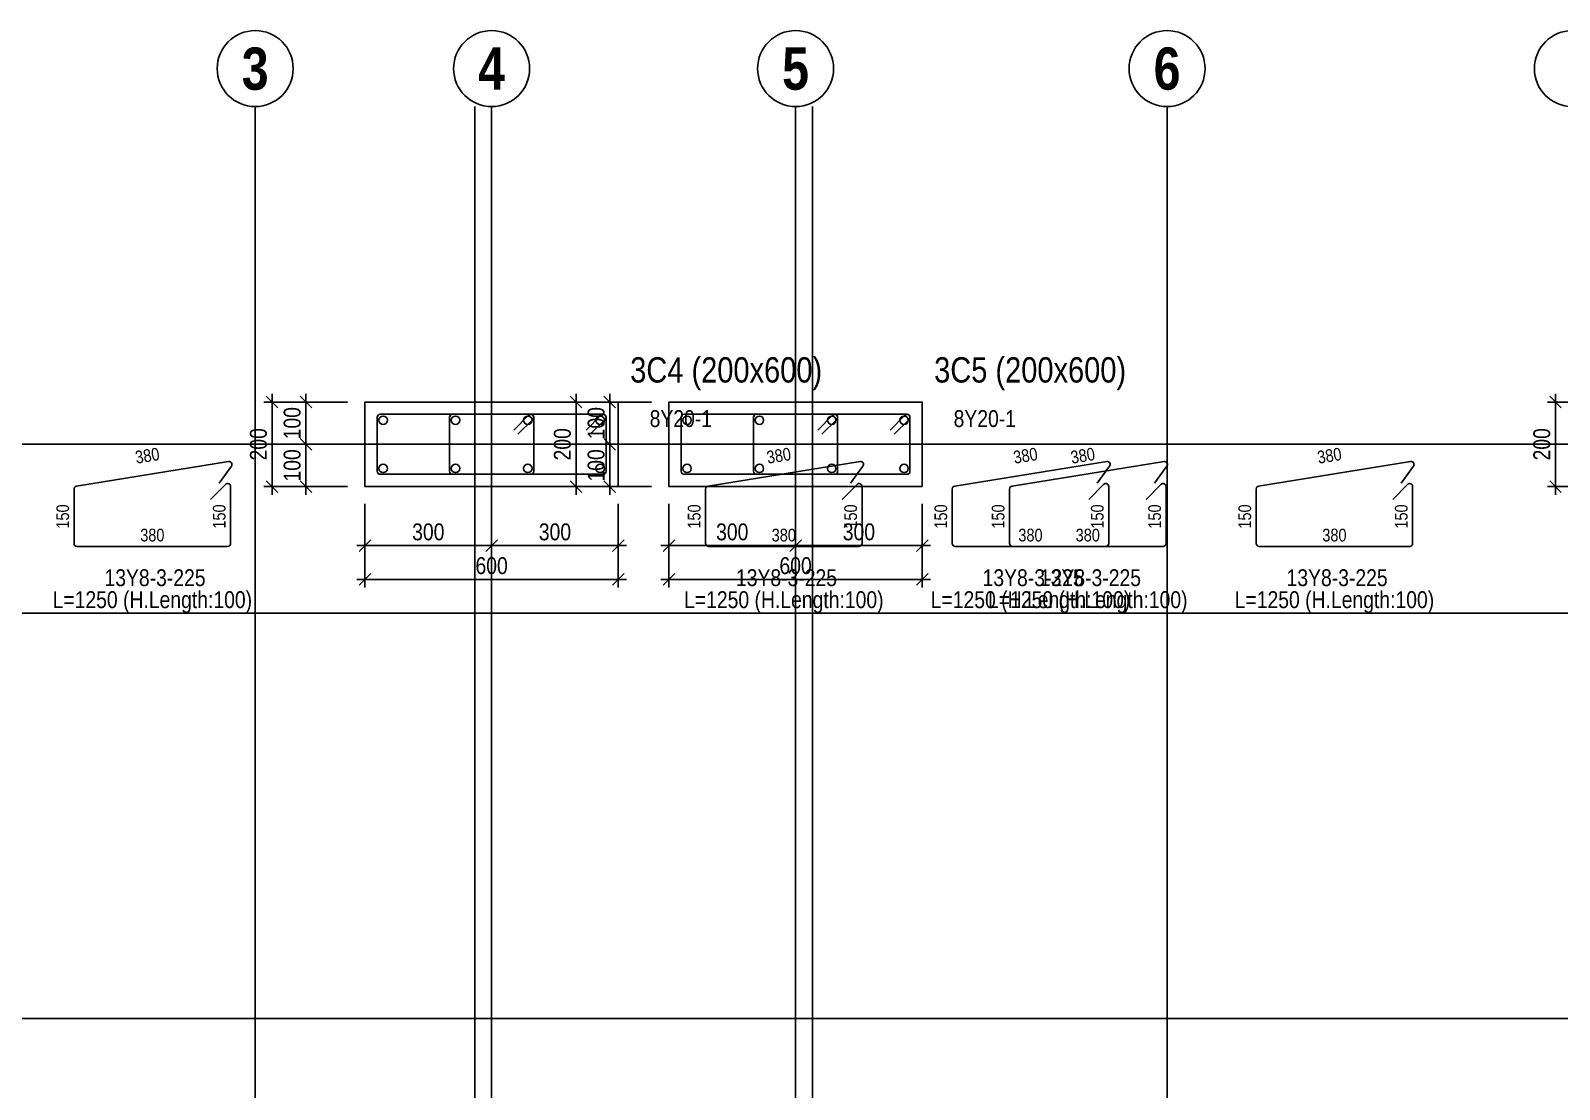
# Model space of a CAD drawing. Extents: x 0 to 206258, y -403073 to 0.
# Drawn here: x 82631 to 91684, y -64608 to -58338 of the extents above; entities that cross this region are included whole.
import ezdxf
from ezdxf.enums import TextEntityAlignment as Align
from ezdxf.lldxf.tags import DXFTag

# ---------------------------------------------------------------- set-up
doc = ezdxf.new("R2010")
doc.units = 0
doc.header["$LTSCALE"] = 1000
for name, color, linetype in [('Axis Circle(Dir 2)', 150, 'Continuous'), ('Axis Label(Dir 2)', 7, 'Continuous'), ('Axis Line(Dir 1)', 8, 'CENTER2'), ('Axis Line(Dir 2)', 150, 'CENTER2'), ('Column Line(D)', 1, 'Continuous'), ('Dimension Line', 5, 'Continuous'), ('Link Line', 3, 'Continuous'), ('Rebar Length Text', 8, 'Continuous'), ('Rebar Line', 7, 'Continuous'), ('Top Rebar Label', 6, 'Continuous')]:
    doc.layers.add(name, color=color, linetype=linetype)
for name, color, linetype, true_color in [('Column Label(D)', 12, 'Continuous', 0xbd0000), ('Ghost Axis Line', 254, 'Continuous', 0xbebebe), ('Link Label', 94, 'Continuous', 0x008100), ('Link Length Text', 94, 'Continuous', 0x008100)]:
    doc.layers.add(name, color=color, linetype=linetype, true_color=true_color)
doc.styles.add('Axis Label(Dir 2)', font='ARIALNB.TTF', dxfattribs={"height": 250})
doc.styles.add('Column Label(D)', font='ARIALN.TTF', dxfattribs={"height": 150})
doc.styles.add('Dimension Text', font='ARIALN.TTF', dxfattribs={"height": 100})
doc.styles.add('Link Label', font='ARIALN.TTF', dxfattribs={"height": 100})
doc.styles.add('Link Length Text', font='ARIALN.TTF', dxfattribs={"height": 100})
doc.styles.add('Rebar Length Text', font='ARIALN.TTF', dxfattribs={"height": 75})
doc.styles.add('Top Rebar Label', font='ARIALN.TTF', dxfattribs={"height": 100})
tags = doc.linetypes.add('CENTER2', pattern=[1.125, 0.75, -0.125, 0.125, -0.125]).pattern_tags.tags
tags[10:11] = [DXFTag(74, 4), DXFTag(75, 0), DXFTag(340, '0'), DXFTag(46, 0.0), DXFTag(50, 0.0), DXFTag(44, 0.0), DXFTag(45, 0.0)]
tags[8:9] = [DXFTag(74, 4), DXFTag(75, 0), DXFTag(340, '0'), DXFTag(46, 0.0), DXFTag(50, 0.0), DXFTag(44, 0.0), DXFTag(45, 0.0)]
tags[6:7] = [DXFTag(74, 4), DXFTag(75, 0), DXFTag(340, '0'), DXFTag(46, 0.0), DXFTag(50, 0.0), DXFTag(44, 0.0), DXFTag(45, 0.0)]
tags[4:5] = [DXFTag(74, 4), DXFTag(75, 0), DXFTag(340, '0'), DXFTag(46, 0.0), DXFTag(50, 0.0), DXFTag(44, 0.0), DXFTag(45, 0.0)]
doc.dimstyles.new('COLUMNAPP', dxfattribs={"dimtxt": 100, "dimasz": 30, "dimexe": 48.3, "dimexo": 103.5, "dimgap": 30, "dimtad": 1, "dimtoh": 1, "dimdec": 1, "dimlfac": 0.4, "dimdsep": 46, "dimtxsty": 'Dimension Text', "dimblk": 'PCDIM_TICK', "dimcen": 0.09, "dimclrd": 5, "dimclre": 5, "dimclrt": 5, "dimadec": 1, "dimazin": 0, "dimtp": 1, "dimtm": 1, "dimtfac": 1, "dimtdec": 4, "dimtofl": 0, "dimtmove": 0, "dimatfit": 3, "dimfxl": 1, "dimtolj": 1, "dimtzin": 0, "dimarcsym": 0})

# ---------------------------------------------------------------- blocks, each defined once
blk = doc.blocks.new('PCDIM_TICK')
at = {"layer": 'Dimension Line', "color": 0, "transparency": 33554687}
for p, q in [((1.15, 1.15), (-1.15, -1.15)), ((1.61, 0), (0, 0))]:
    blk.add_line(p, q, dxfattribs=at)
blk = doc.blocks.new('*U1580')
at = {"layer": 'Dimension Line', "color": 5, "true_color": 0x0000ff, "transparency": 16777216}
for p, q in [((92107.6, -60537.7), (91612.8, -60537.7)), ((91661.1, -61037.7), (91661.1, -60537.7)), ((92107.6, -61037.7), (91612.8, -61037.7))]:
    blk.add_line(p, q, dxfattribs=at)
at = {"layer": 'Dimension Line', "color": 5, "true_color": 0x0000ff, "transparency": 16777216, "xscale": 30, "yscale": 30}
for p, rotation in [((91661.1, -60537.7), 89.99999999999447), ((91661.1, -61037.7), 269.9999999999834)]:
    blk.add_blockref('PCDIM_TICK', p, dxfattribs=dict(at, rotation=rotation))
at = {"layer": 'Dimension Line', "color": 5, "true_color": 0x0000ff, "transparency": 16777216, "insert": (91631.1, -60787.7), "char_height": 100, "width": 182.775, "attachment_point": 8, "rotation": 90, "style": 'Dimension Text'}
blk.add_mtext('200', dxfattribs=at)
blk = doc.blocks.new('*U1581')
at = {"layer": 'Dimension Line', "color": 5, "true_color": 0x0000ff, "transparency": 16777216}
for p, q in [((84611.1, -61141.2), (84611.1, -61436)), ((85361.1, -61141.2), (85361.1, -61436)), ((84611.1, -61387.7), (85361.1, -61387.7))]:
    blk.add_line(p, q, dxfattribs=at)
at = {"layer": 'Dimension Line', "color": 5, "true_color": 0x0000ff, "transparency": 16777216, "xscale": 30, "yscale": 30, "rotation": 180.0000000000004}
blk.add_blockref('PCDIM_TICK', (84611.1, -61387.7), dxfattribs=at)
at = {"layer": 'Dimension Line', "color": 5, "true_color": 0x0000ff, "transparency": 16777216, "xscale": 30, "yscale": 30}
blk.add_blockref('PCDIM_TICK', (85361.1, -61387.7), dxfattribs=at)
at = {"layer": 'Dimension Line', "color": 5, "true_color": 0x0000ff, "transparency": 16777216, "insert": (84986.1, -61357.7), "char_height": 100, "width": 181.501, "attachment_point": 8, "style": 'Dimension Text'}
blk.add_mtext('300', dxfattribs=at)
blk = doc.blocks.new('*U1582')
at = {"layer": 'Dimension Line', "color": 5, "true_color": 0x0000ff, "transparency": 16777216}
for p, q in [((85361.1, -61141.2), (85361.1, -61436)), ((86111.1, -61141.2), (86111.1, -61436)), ((85361.1, -61387.7), (86111.1, -61387.7))]:
    blk.add_line(p, q, dxfattribs=at)
at = {"layer": 'Dimension Line', "color": 5, "true_color": 0x0000ff, "transparency": 16777216, "xscale": 30, "yscale": 30, "rotation": 180.0000000000004}
blk.add_blockref('PCDIM_TICK', (85361.1, -61387.7), dxfattribs=at)
at = {"layer": 'Dimension Line', "color": 5, "true_color": 0x0000ff, "transparency": 16777216, "xscale": 30, "yscale": 30}
blk.add_blockref('PCDIM_TICK', (86111.1, -61387.7), dxfattribs=at)
at = {"layer": 'Dimension Line', "color": 5, "true_color": 0x0000ff, "transparency": 16777216, "insert": (85736.1, -61357.7), "char_height": 100, "width": 181.501, "attachment_point": 8, "style": 'Dimension Text'}
blk.add_mtext('300', dxfattribs=at)
blk = doc.blocks.new('*U1583')
at = {"layer": 'Dimension Line', "color": 5, "true_color": 0x0000ff, "transparency": 16777216}
for p, q in [((84611.1, -61141.2), (84611.1, -61636)), ((86111.1, -61141.2), (86111.1, -61636)), ((84611.1, -61587.7), (86111.1, -61587.7))]:
    blk.add_line(p, q, dxfattribs=at)
at = {"layer": 'Dimension Line', "color": 5, "true_color": 0x0000ff, "transparency": 16777216, "xscale": 30, "yscale": 30, "rotation": 180.0000000000004}
blk.add_blockref('PCDIM_TICK', (84611.1, -61587.7), dxfattribs=at)
at = {"layer": 'Dimension Line', "color": 5, "true_color": 0x0000ff, "transparency": 16777216, "xscale": 30, "yscale": 30}
blk.add_blockref('PCDIM_TICK', (86111.1, -61587.7), dxfattribs=at)
at = {"layer": 'Dimension Line', "color": 5, "true_color": 0x0000ff, "transparency": 16777216, "insert": (85361.1, -61557.7), "char_height": 100, "width": 181.97, "attachment_point": 8, "style": 'Dimension Text'}
blk.add_mtext('600', dxfattribs=at)
blk = doc.blocks.new('*U1584')
at = {"layer": 'Dimension Line', "color": 5, "true_color": 0x0000ff, "transparency": 16777216}
for p, q in [((84507.6, -60787.7), (84212.8, -60787.7)), ((84261.1, -61037.7), (84261.1, -60787.7)), ((84507.6, -61037.7), (84212.8, -61037.7))]:
    blk.add_line(p, q, dxfattribs=at)
at = {"layer": 'Dimension Line', "color": 5, "true_color": 0x0000ff, "transparency": 16777216, "xscale": 30, "yscale": 30}
for p, rotation in [((84261.1, -60787.7), 89.99999999999447), ((84261.1, -61037.7), 269.9999999999834)]:
    blk.add_blockref('PCDIM_TICK', p, dxfattribs=dict(at, rotation=rotation))
at = {"layer": 'Dimension Line', "color": 5, "true_color": 0x0000ff, "transparency": 16777216, "insert": (84231.1, -60912.7), "char_height": 100, "width": 173.928, "attachment_point": 8, "rotation": 90, "style": 'Dimension Text'}
blk.add_mtext('100', dxfattribs=at)
blk = doc.blocks.new('*U1585')
at = {"layer": 'Dimension Line', "color": 5, "true_color": 0x0000ff, "transparency": 16777216}
for p, q in [((84507.6, -60537.7), (84212.8, -60537.7)), ((84261.1, -60787.7), (84261.1, -60537.7)), ((84507.6, -60787.7), (84212.8, -60787.7))]:
    blk.add_line(p, q, dxfattribs=at)
at = {"layer": 'Dimension Line', "color": 5, "true_color": 0x0000ff, "transparency": 16777216, "xscale": 30, "yscale": 30}
for p, rotation in [((84261.1, -60537.7), 89.99999999999447), ((84261.1, -60787.7), 269.9999999999834)]:
    blk.add_blockref('PCDIM_TICK', p, dxfattribs=dict(at, rotation=rotation))
at = {"layer": 'Dimension Line', "color": 5, "true_color": 0x0000ff, "transparency": 16777216, "insert": (84231.1, -60662.7), "char_height": 100, "width": 173.928, "attachment_point": 8, "rotation": 90, "style": 'Dimension Text'}
blk.add_mtext('100', dxfattribs=at)
blk = doc.blocks.new('*U1586')
at = {"layer": 'Dimension Line', "color": 5, "true_color": 0x0000ff, "transparency": 16777216}
for p, q in [((84507.6, -60537.7), (84012.8, -60537.7)), ((84061.1, -61037.7), (84061.1, -60537.7)), ((84507.6, -61037.7), (84012.8, -61037.7))]:
    blk.add_line(p, q, dxfattribs=at)
at = {"layer": 'Dimension Line', "color": 5, "true_color": 0x0000ff, "transparency": 16777216, "xscale": 30, "yscale": 30}
for p, rotation in [((84061.1, -60537.7), 89.99999999999447), ((84061.1, -61037.7), 269.9999999999834)]:
    blk.add_blockref('PCDIM_TICK', p, dxfattribs=dict(at, rotation=rotation))
at = {"layer": 'Dimension Line', "color": 5, "true_color": 0x0000ff, "transparency": 16777216, "insert": (84031.1, -60787.7), "char_height": 100, "width": 182.775, "attachment_point": 8, "rotation": 90, "style": 'Dimension Text'}
blk.add_mtext('200', dxfattribs=at)
blk = doc.blocks.new('*U1587')
at = {"layer": 'Dimension Line', "color": 5, "true_color": 0x0000ff, "transparency": 16777216}
for p, q in [((86411.1, -61141.2), (86411.1, -61436)), ((87161.1, -61141.2), (87161.1, -61436)), ((86411.1, -61387.7), (87161.1, -61387.7))]:
    blk.add_line(p, q, dxfattribs=at)
at = {"layer": 'Dimension Line', "color": 5, "true_color": 0x0000ff, "transparency": 16777216, "xscale": 30, "yscale": 30, "rotation": 180.0000000000004}
blk.add_blockref('PCDIM_TICK', (86411.1, -61387.7), dxfattribs=at)
at = {"layer": 'Dimension Line', "color": 5, "true_color": 0x0000ff, "transparency": 16777216, "xscale": 30, "yscale": 30}
blk.add_blockref('PCDIM_TICK', (87161.1, -61387.7), dxfattribs=at)
at = {"layer": 'Dimension Line', "color": 5, "true_color": 0x0000ff, "transparency": 16777216, "insert": (86786.1, -61357.7), "char_height": 100, "width": 181.501, "attachment_point": 8, "style": 'Dimension Text'}
blk.add_mtext('300', dxfattribs=at)
blk = doc.blocks.new('*U1588')
at = {"layer": 'Dimension Line', "color": 5, "true_color": 0x0000ff, "transparency": 16777216}
for p, q in [((87161.1, -61141.2), (87161.1, -61436)), ((87911.1, -61141.2), (87911.1, -61436)), ((87161.1, -61387.7), (87911.1, -61387.7))]:
    blk.add_line(p, q, dxfattribs=at)
at = {"layer": 'Dimension Line', "color": 5, "true_color": 0x0000ff, "transparency": 16777216, "xscale": 30, "yscale": 30, "rotation": 180.0000000000004}
blk.add_blockref('PCDIM_TICK', (87161.1, -61387.7), dxfattribs=at)
at = {"layer": 'Dimension Line', "color": 5, "true_color": 0x0000ff, "transparency": 16777216, "xscale": 30, "yscale": 30}
blk.add_blockref('PCDIM_TICK', (87911.1, -61387.7), dxfattribs=at)
at = {"layer": 'Dimension Line', "color": 5, "true_color": 0x0000ff, "transparency": 16777216, "insert": (87536.1, -61357.7), "char_height": 100, "width": 181.501, "attachment_point": 8, "style": 'Dimension Text'}
blk.add_mtext('300', dxfattribs=at)
blk = doc.blocks.new('*U1589')
at = {"layer": 'Dimension Line', "color": 5, "true_color": 0x0000ff, "transparency": 16777216}
for p, q in [((86411.1, -61141.2), (86411.1, -61636)), ((87911.1, -61141.2), (87911.1, -61636)), ((86411.1, -61587.7), (87911.1, -61587.7))]:
    blk.add_line(p, q, dxfattribs=at)
at = {"layer": 'Dimension Line', "color": 5, "true_color": 0x0000ff, "transparency": 16777216, "xscale": 30, "yscale": 30, "rotation": 180.0000000000004}
blk.add_blockref('PCDIM_TICK', (86411.1, -61587.7), dxfattribs=at)
at = {"layer": 'Dimension Line', "color": 5, "true_color": 0x0000ff, "transparency": 16777216, "xscale": 30, "yscale": 30}
blk.add_blockref('PCDIM_TICK', (87911.1, -61587.7), dxfattribs=at)
at = {"layer": 'Dimension Line', "color": 5, "true_color": 0x0000ff, "transparency": 16777216, "insert": (87161.1, -61557.7), "char_height": 100, "width": 181.97, "attachment_point": 8, "style": 'Dimension Text'}
blk.add_mtext('600', dxfattribs=at)
blk = doc.blocks.new('*U1590')
at = {"layer": 'Dimension Line', "color": 5, "true_color": 0x0000ff, "transparency": 16777216}
for p, q in [((86307.6, -60787.7), (86012.8, -60787.7)), ((86061.1, -61037.7), (86061.1, -60787.7)), ((86307.6, -61037.7), (86012.8, -61037.7))]:
    blk.add_line(p, q, dxfattribs=at)
at = {"layer": 'Dimension Line', "color": 5, "true_color": 0x0000ff, "transparency": 16777216, "xscale": 30, "yscale": 30}
for p, rotation in [((86061.1, -60787.7), 89.99999999999447), ((86061.1, -61037.7), 269.9999999999834)]:
    blk.add_blockref('PCDIM_TICK', p, dxfattribs=dict(at, rotation=rotation))
at = {"layer": 'Dimension Line', "color": 5, "true_color": 0x0000ff, "transparency": 16777216, "insert": (86031.1, -60912.7), "char_height": 100, "width": 173.928, "attachment_point": 8, "rotation": 90, "style": 'Dimension Text'}
blk.add_mtext('100', dxfattribs=at)
blk = doc.blocks.new('*U1591')
at = {"layer": 'Dimension Line', "color": 5, "true_color": 0x0000ff, "transparency": 16777216}
for p, q in [((86307.6, -60537.7), (86012.8, -60537.7)), ((86061.1, -60787.7), (86061.1, -60537.7)), ((86307.6, -60787.7), (86012.8, -60787.7))]:
    blk.add_line(p, q, dxfattribs=at)
at = {"layer": 'Dimension Line', "color": 5, "true_color": 0x0000ff, "transparency": 16777216, "xscale": 30, "yscale": 30}
for p, rotation in [((86061.1, -60537.7), 89.99999999999447), ((86061.1, -60787.7), 269.9999999999834)]:
    blk.add_blockref('PCDIM_TICK', p, dxfattribs=dict(at, rotation=rotation))
at = {"layer": 'Dimension Line', "color": 5, "true_color": 0x0000ff, "transparency": 16777216, "insert": (86031.1, -60662.7), "char_height": 100, "width": 173.928, "attachment_point": 8, "rotation": 90, "style": 'Dimension Text'}
blk.add_mtext('100', dxfattribs=at)
blk = doc.blocks.new('*U1592')
at = {"layer": 'Dimension Line', "color": 5, "true_color": 0x0000ff, "transparency": 16777216}
for p, q in [((86307.6, -60537.7), (85812.8, -60537.7)), ((85861.1, -61037.7), (85861.1, -60537.7)), ((86307.6, -61037.7), (85812.8, -61037.7))]:
    blk.add_line(p, q, dxfattribs=at)
at = {"layer": 'Dimension Line', "color": 5, "true_color": 0x0000ff, "transparency": 16777216, "xscale": 30, "yscale": 30}
for p, rotation in [((85861.1, -60537.7), 89.99999999999447), ((85861.1, -61037.7), 269.9999999999834)]:
    blk.add_blockref('PCDIM_TICK', p, dxfattribs=dict(at, rotation=rotation))
at = {"layer": 'Dimension Line', "color": 5, "true_color": 0x0000ff, "transparency": 16777216, "insert": (85831.1, -60787.7), "char_height": 100, "width": 182.775, "attachment_point": 8, "rotation": 90, "style": 'Dimension Text'}
blk.add_mtext('200', dxfattribs=at)

msp = doc.modelspace()

# ---------------------------------------------------------------- linework, layer by layer
at = {"layer": 'Axis Circle(Dir 2)', "transparency": 33554687}
for centre in [(83961.095, -58562.707), (85361.095, -58562.707), (87161.095, -58562.707), (89361.095, -58562.707), (91761.095, -58562.707)]:
    msp.add_circle(centre, 225, dxfattribs=at)
at = {"layer": 'Axis Line(Dir 1)', "transparency": 33554687}
for points in [[(78161.095, -60787.707), (95961.095, -60787.707)], [(78161.095, -61787.707), (95961.095, -61787.707)], [(78161.095, -64187.707), (95961.095, -64187.707)]]:
    msp.add_lwpolyline(points, dxfattribs=at)
at = {"layer": 'Axis Line(Dir 2)', "transparency": 33554687}
for points in [[(83961.095, -82587.707), (83961.095, -58787.707)], [(85361.095, -82587.707), (85361.095, -58787.707)], [(87161.095, -82587.707), (87161.095, -58787.707)], [(89361.095, -82587.707), (89361.095, -58787.707)]]:
    msp.add_lwpolyline(points, dxfattribs=at)
at = {"layer": 'Column Line(D)', "transparency": 33554687}
for points in [[(86111.095, -61037.707), (86111.095, -60537.707), (84611.095, -60537.707), (84611.095, -61037.707)], [(87911.095, -61037.707), (87911.095, -60537.707), (86411.095, -60537.707), (86411.095, -61037.707)]]:
    msp.add_lwpolyline(points, close=True, dxfattribs=at)
at = {"layer": 'Ghost Axis Line', "transparency": 33554687}
for points in [[(85261.095, -82587.707), (85261.095, -58787.707)], [(87261.095, -82587.707), (87261.095, -58787.707)]]:
    msp.add_lwpolyline(points, dxfattribs=at)
at = {"layer": 'Link Line', "transparency": 33554687}
for points in [[(85516.747, -60728.469), (85605.136, -60640.081, 0.66817864), (85592.761, -60610.207), (84701.095, -60610.207, 0.41421356), (84683.595, -60627.707), (84683.595, -60947.707, 0.41421356), (84701.095, -60965.207), (85592.761, -60965.207, 0.41421356), (85610.261, -60947.707), (85610.261, -60627.707, 0.66817864), (85580.387, -60615.332), (85491.998, -60703.721)], [(85945.081, -60728.469), (86033.469, -60640.081, 0.66817864), (86021.095, -60610.207), (85129.428, -60610.207, 0.41421356), (85111.928, -60627.707), (85111.928, -60947.707, 0.41421356), (85129.428, -60965.207), (86021.095, -60965.207, 0.41421356), (86038.595, -60947.707), (86038.595, -60627.707, 0.66817864), (86008.72, -60615.332), (85920.332, -60703.721)], [(87316.747, -60728.469), (87405.136, -60640.081, 0.66817864), (87392.761, -60610.207), (86501.095, -60610.207, 0.41421356), (86483.595, -60627.707), (86483.595, -60947.707, 0.41421356), (86501.095, -60965.207), (87392.761, -60965.207, 0.41421356), (87410.261, -60947.707), (87410.261, -60627.707, 0.66817864), (87380.387, -60615.332), (87291.998, -60703.721)], [(87745.081, -60728.469), (87833.469, -60640.081, 0.66817864), (87821.095, -60610.207), (86929.428, -60610.207, 0.41421356), (86911.928, -60627.707), (86911.928, -60947.707, 0.41421356), (86929.428, -60965.207), (87821.095, -60965.207, 0.41421356), (87838.595, -60947.707), (87838.595, -60627.707, 0.66817864), (87808.72, -60615.332), (87720.332, -60703.721)], [(83747.266, -61018.523), (83820.395, -60917.147, 0.66817864), (83803.406, -60889.634), (82903.35, -61035.326, 0.3679544), (82888.646, -61052.602), (82888.646, -61375.207, 0.41421356), (82906.146, -61392.707), (83797.813, -61392.707, 0.41421356), (83815.313, -61375.207), (83815.313, -61037.707, 0.66817864), (83785.438, -61025.332), (83697.05, -61113.721)], [(87486.676, -61018.523), (87559.805, -60917.147, 0.66817864), (87542.816, -60889.634), (86642.76, -61035.326, 0.3679544), (86628.056, -61052.602), (86628.056, -61375.207, 0.41421356), (86645.556, -61392.707), (87537.223, -61392.707, 0.41421356), (87554.723, -61375.207), (87554.723, -61037.707, 0.66817864), (87524.848, -61025.332), (87436.46, -61113.721)], [(88947.266, -61018.523), (89020.395, -60917.147, 0.66817864), (89003.406, -60889.634), (88103.35, -61035.326, 0.3679544), (88088.646, -61052.602), (88088.646, -61375.207, 0.41421356), (88106.146, -61392.707), (88997.813, -61392.707, 0.41421356), (89015.313, -61375.207), (89015.313, -61037.707, 0.66817864), (88985.438, -61025.332), (88897.05, -61113.721)], [(89286.676, -61018.523), (89359.805, -60917.147, 0.66817864), (89342.816, -60889.634), (88442.76, -61035.326, 0.3679544), (88428.056, -61052.602), (88428.056, -61375.207, 0.41421356), (88445.556, -61392.707), (89337.223, -61392.707, 0.41421356), (89354.723, -61375.207), (89354.723, -61037.707, 0.66817864), (89324.848, -61025.332), (89236.46, -61113.721)], [(90747.266, -61018.523), (90820.395, -60917.147, 0.66817864), (90803.406, -60889.634), (89903.349, -61035.326, 0.3679544), (89888.646, -61052.602), (89888.646, -61375.207, 0.41421356), (89906.146, -61392.707), (90797.812, -61392.707, 0.41421356), (90815.312, -61375.207), (90815.312, -61037.707, 0.66817864), (90785.438, -61025.332), (90697.05, -61113.721)]]:
    msp.add_lwpolyline(points, format="xyb", dxfattribs=at)
at = {"layer": 'Rebar Line', "transparency": 33554687}
for centre in [(84718.595, -60645.207), (85146.928, -60645.207), (85575.261, -60645.207), (86003.595, -60645.207), (86518.595, -60645.207), (86946.928, -60645.207), (87375.261, -60645.207), (87803.595, -60645.207), (84718.595, -60930.207), (85146.928, -60930.207), (85575.261, -60930.207), (86003.595, -60930.207), (86518.595, -60930.207), (86946.928, -60930.207), (87375.261, -60930.207), (87803.595, -60930.207)]:
    msp.add_circle(centre, 25, dxfattribs=at)

# ---------------------------------------------------------------- texts
at = {"layer": 'Axis Label(Dir 2)', "transparency": 33554687, "style": 'Axis Label(Dir 2)'}
for s, p in [('3', (83961.095, -58562.707)), ('4', (85361.095, -58562.707)), ('5', (87161.095, -58562.707)), ('6', (89361.095, -58562.707))]:
    msp.add_text(s, height=250, dxfattribs=at).set_placement(p, align=Align.MIDDLE_CENTER)
at = {"layer": 'Column Label(D)', "transparency": 33554687, "style": 'Column Label(D)'}
for s, p in [('3C4 (200x600)', (86181.805, -60466.996)), ('3C5 (200x600)', (87981.805, -60466.996))]:
    msp.add_text(s, height=150, dxfattribs=at).set_placement(p, align=Align.BOTTOM_LEFT)
at = {"layer": 'Link Label', "transparency": 33554687, "style": 'Link Label'}
for p in [(83351.979, -61627.707), (87091.389, -61627.707), (88551.979, -61627.707), (88891.389, -61627.707), (90351.979, -61627.707)]:
    msp.add_text(' 13Y8-3-225', height=100, dxfattribs=at).set_placement(p, align=Align.CENTER)
at = {"layer": 'Link Length Text', "transparency": 33554687, "style": 'Link Length Text'}
for p in [(83351.979, -61757.707), (87091.389, -61757.707), (88551.979, -61757.707), (88891.389, -61757.707), (90351.979, -61757.707)]:
    msp.add_text('L=1250 (H.Length:100)', height=100, dxfattribs=at).set_placement(p, align=Align.CENTER)
at = {"layer": 'Rebar Length Text', "transparency": 33554687, "style": 'Rebar Length Text'}
for s, rotation, p in [('380', 9.1947432, (83328.319, -60891.537)), ('380', 9.1947432, (87067.729, -60891.537)), ('380', 9.1947432, (88528.319, -60891.537)), ('380', 9.1947432, (88867.729, -60891.537)), ('380', 9.1947432, (90328.318, -60891.537)), ('150', 90, (82858.646, -61215.207)), ('150', 90, (83785.313, -61215.207)), ('150', 90, (86598.056, -61215.207)), ('150', 90, (87524.723, -61215.207)), ('150', 90, (88058.646, -61215.207)), ('150', 90, (88398.056, -61215.207)), ('150', 90, (88985.313, -61215.207)), ('150', 90, (89324.723, -61215.207)), ('150', 90, (89858.646, -61215.207)), ('150', 90, (90785.312, -61215.207))]:
    msp.add_text(s, height=75, rotation=rotation, dxfattribs=at).set_placement(p, align=Align.CENTER)
for p in [(83351.979, -61362.707), (87091.389, -61362.707), (88551.979, -61362.707), (88891.389, -61362.707), (90351.979, -61362.707)]:
    msp.add_text('380', height=75, dxfattribs=at).set_placement(p, align=Align.CENTER)
at = {"layer": 'Top Rebar Label', "transparency": 33554687, "style": 'Top Rebar Label'}
for p in [(86265.139, -60715.433), (88065.139, -60715.433)]:
    msp.add_text(' 8Y20-1', height=100, dxfattribs=at).set_placement(p, align=Align.BOTTOM_LEFT)

# ---------------------------------------------------------------- dimensions: what is measured, and where the dimension line sits
at = {"layer": 'Dimension Line', "transparency": 33554687}
for p1, p2, distance, picture, middle in [((84611.095, -61037.707), (84611.095, -60537.707), 550, '*U1586', (84061.095, -60787.707)), ((84611.095, -60787.707), (84611.095, -60537.707), 350, '*U1585', (84261.095, -60662.707)), ((86411.095, -61037.707), (86411.095, -60537.707), 550, '*U1592', (85861.095, -60787.707)), ((86411.095, -60787.707), (86411.095, -60537.707), 350, '*U1591', (86061.095, -60662.707)), ((92211.095, -61037.707), (92211.095, -60537.707), 550, '*U1580', (91661.095, -60787.707)), ((84611.095, -61037.707), (84611.095, -60787.707), 350, '*U1584', (84261.095, -60912.707)), ((86411.095, -61037.707), (86411.095, -60787.707), 350, '*U1590', (86061.095, -60912.707)), ((84611.095, -61037.707), (85361.095, -61037.707), -350, '*U1581', (84986.095, -61387.707)), ((84611.095, -61037.707), (86111.095, -61037.707), -550, '*U1583', (85361.095, -61587.707)), ((85361.095, -61037.707), (86111.095, -61037.707), -350, '*U1582', (85736.095, -61387.707)), ((86411.095, -61037.707), (87161.095, -61037.707), -350, '*U1587', (86786.095, -61387.707)), ((86411.095, -61037.707), (87911.095, -61037.707), -550, '*U1589', (87161.095, -61587.707)), ((87161.095, -61037.707), (87911.095, -61037.707), -350, '*U1588', (87536.095, -61387.707))]:
    dim = msp.add_aligned_dim(p1=p1, p2=p2, distance=distance, dimstyle='COLUMNAPP', override={"dimscale": 1, "dimtxt": 100, "dimasz": 30, "dimexe": 48.3, "dimexo": 103.5, "dimgap": 30, "dimtad": 1, "dimtih": 0, "dimdec": 1, "dimlfac": 0.4, "dimzin": 8, "dimlunit": 2, "dimpost": '', "dimtxsty": 'Dimension Text', "dimblk": 'PCDIM_TICK', "dimse1": 0, "dimse2": 0, "dimsd2": 0, "dimclrd": 5, "dimclre": 5, "dimclrt": 5, "dimaunit": 0, "dimadec": 1, "dimazin": 0, "dimtol": 0, "dimtp": 1, "dimtm": 1, "dimtmove": 0}, dxfattribs=at)
    dim.commit()
    dim.dimension.update_dxf_attribs({"geometry": picture, "text_midpoint": middle})

doc.saveas('drawing.dxf')
